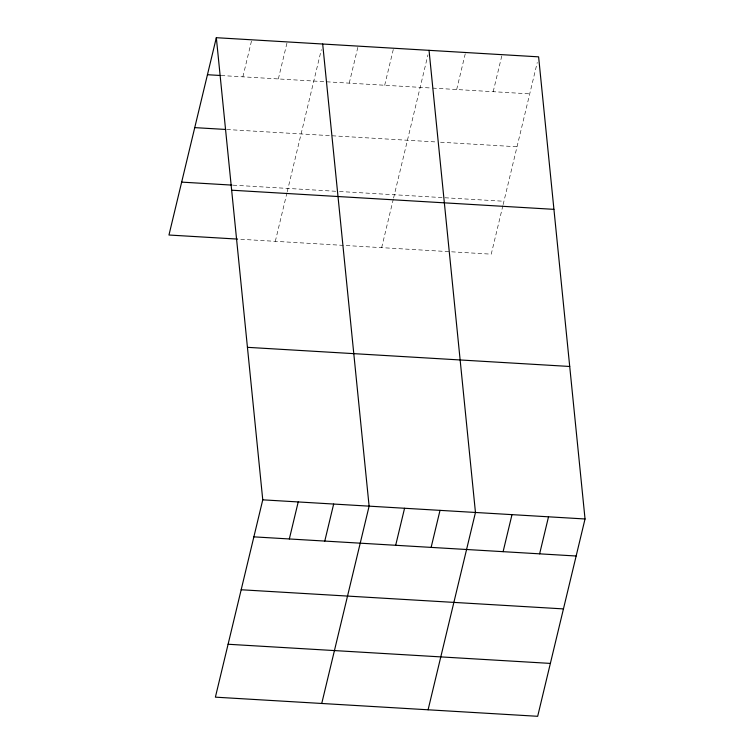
<?xml version="1.0" encoding="UTF-8"?>
<svg xmlns="http://www.w3.org/2000/svg" width="754" height="754" viewBox="0 0 754 754"><rect width="100%" height="100%" fill="white"/><g stroke="black" fill="none" stroke-linecap="round" stroke-linejoin="round"><path stroke-width="0.57" stroke-dasharray="3.77 2.83" d="M242.892 76.833L251.779 39.802M278.349 78.934L287.236 41.913M275.314 241.337L286.954 192.845M287.217 191.742L321.336 49.623M349.243 83.147L358.131 46.126M384.691 85.249L393.588 48.228M381.665 247.651L393.305 199.16M393.569 198.057L427.961 54.825M456.67 89.528L465.557 52.507M493.191 91.696L502.089 54.674M502.88 205.672L491.24 254.164L239.857 239.225M503.144 204.57L537.263 62.45M221.167 75.541L431.561 88.039M432.702 88.105L529.723 93.864M226.766 129.518L435.982 141.95M440.543 142.223L517.018 146.766M233.118 185.173L338.329 191.431M339.47 191.497L503.936 201.261"/><path stroke-width="1.13" d="M216.332 37.7L262.76 499.836L215.39 697.158L537.668 716.3L585.038 518.978L538.61 56.842L216.332 37.7L168.962 235.022L237.576 239.093M289.329 538.969L298.216 501.947M324.776 541.07L333.664 504.049M321.741 703.473L369.111 506.16L322.684 44.015M395.68 545.283L404.568 508.262M431.128 547.395L440.016 510.364M428.093 709.787L475.463 512.475L429.035 50.339M503.106 551.664L511.994 514.643M539.628 553.832L548.516 516.81M207.444 74.721L220.027 75.466M194.739 127.624L225.616 129.452M181.657 182.119L231.978 185.107M231.657 190.206L553.936 209.348M247.444 347.33L569.722 366.472M262.76 499.836L585.038 518.978M253.872 536.857L576.15 556.009M241.176 589.76L563.455 608.902M228.094 644.255L550.363 663.407"/></g></svg>
